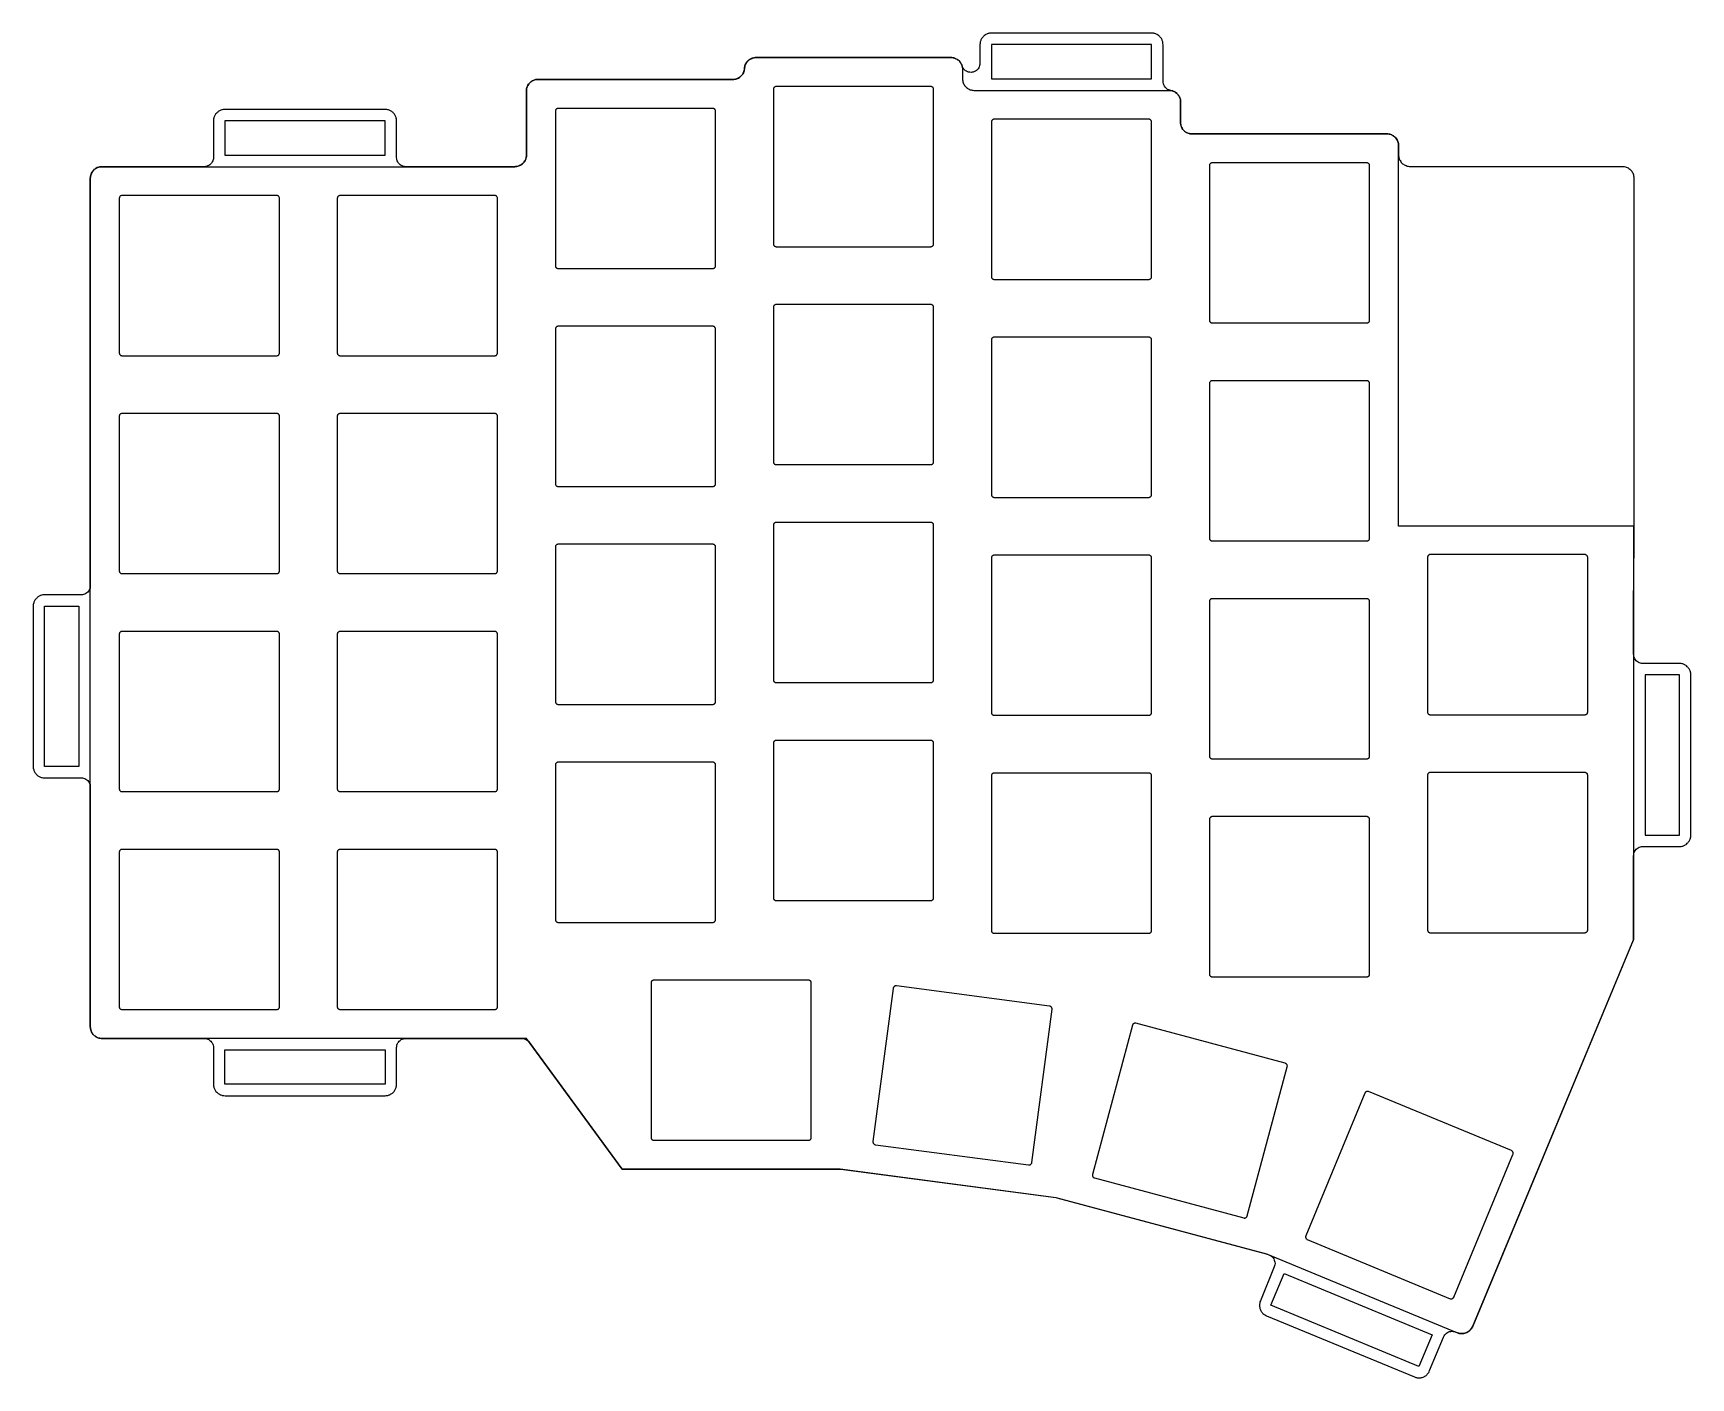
# Model space of a CAD drawing. Header units: millimetres. Extents: x 51 to 196, y -134 to -17.
import ezdxf

# ---------------------------------------------------------------- set-up
doc = ezdxf.new("R2010")
doc.units = ezdxf.units.MM
for name, color, linetype in [('GASKET_CONTACT', 7, 'Continuous'), ('PCB_REFERENCE', 7, 'Continuous'), ('PLATE', 7, 'Continuous'), ('SWITCH_CUTOUT', 7, 'Continuous')]:
    doc.layers.add(name, color=color, linetype=linetype)

msp = doc.modelspace()

# ---------------------------------------------------------------- linework, layer by layer
at = {"layer": 'GASKET_CONTACT'}
for points in [[(148.97, -20.91), (148.97, -17.91), (134.97, -17.91), (134.97, -20.91)], [(82, -27.57), (82, -24.57), (68, -24.57), (68, -27.57)], [(55.24, -81), (52.24, -81), (52.24, -67), (55.24, -67)], [(192.08, -87), (195.08, -87), (195.08, -73), (192.08, -73)], [(82, -105.78), (82, -108.78), (68, -108.78), (68, -105.78)], [(173.48, -130.67), (172.33, -133.44), (159.39, -128.09), (160.54, -125.32)]]:
    msp.add_lwpolyline(points, close=True, dxfattribs=at)
at = {"layer": 'PCB_REFERENCE'}
msp.add_lwpolyline([(56.24, -29.57), (56.25, -29.49), (56.26, -29.4), (56.28, -29.32), (56.31, -29.23), (56.34, -29.15), (56.38, -29.07), (56.43, -29), (56.48, -28.93), (56.54, -28.87), (56.6, -28.81), (56.67, -28.76), (56.74, -28.71), (56.82, -28.67), (56.9, -28.64), (56.99, -28.61), (57.07, -28.59), (57.16, -28.58), (57.24, -28.58), (93.34, -28.58), (93.43, -28.57), (93.52, -28.56), (93.6, -28.54), (93.69, -28.51), (93.77, -28.48), (93.85, -28.44), (93.92, -28.39), (93.99, -28.34), (94.05, -28.28), (94.11, -28.22), (94.16, -28.15), (94.21, -28.08), (94.25, -28), (94.28, -27.92), (94.31, -27.83), (94.33, -27.75), (94.34, -27.66), (94.34, -27.57), (94.34, -21.95), (94.35, -21.87), (94.36, -21.78), (94.38, -21.7), (94.41, -21.61), (94.44, -21.53), (94.48, -21.45), (94.53, -21.38), (94.58, -21.31), (94.64, -21.25), (94.7, -21.19), (94.77, -21.14), (94.84, -21.09), (94.92, -21.05), (95, -21.02), (95.09, -20.99), (95.17, -20.97), (95.26, -20.96), (95.34, -20.96), (112.39, -20.96), (112.48, -20.95), (112.56, -20.94), (112.65, -20.92), (112.73, -20.9), (112.81, -20.87), (112.88, -20.83), (112.95, -20.78), (113.02, -20.73), (113.09, -20.68), (113.14, -20.62), (113.2, -20.55), (113.24, -20.48), (113.29, -20.41), (113.32, -20.33), (113.35, -20.25), (113.37, -20.17), (113.39, -20.09), (113.39, -20), (113.4, -19.92), (113.42, -19.83), (113.44, -19.75), (113.47, -19.67), (113.5, -19.6), (113.55, -19.52), (113.59, -19.45), (113.65, -19.39), (113.7, -19.33), (113.77, -19.27), (113.84, -19.22), (113.91, -19.18), (113.98, -19.14), (114.06, -19.11), (114.14, -19.08), (114.23, -19.06), (114.31, -19.05), (114.39, -19.05), (131.44, -19.05), (131.53, -19.05), (131.62, -19.07), (131.7, -19.08), (131.79, -19.11), (131.87, -19.14), (131.95, -19.18), (132.02, -19.23), (132.09, -19.28), (132.15, -19.34), (132.21, -19.41), (132.26, -19.48), (132.31, -19.55), (132.35, -19.63), (132.38, -19.71), (132.41, -19.79), (132.43, -19.88), (132.44, -19.96), (132.44, -20.05), (132.44, -20.91), (132.45, -20.99), (132.46, -21.08), (132.48, -21.17), (132.51, -21.25), (132.54, -21.33), (132.58, -21.41), (132.63, -21.48), (132.68, -21.55), (132.74, -21.61), (132.8, -21.67), (132.87, -21.73), (132.94, -21.77), (133.02, -21.81), (133.1, -21.85), (133.19, -21.87), (133.27, -21.89), (133.36, -21.9), (133.44, -21.91), (150.5, -21.91), (150.58, -21.91), (150.67, -21.92), (150.75, -21.94), (150.84, -21.97), (150.92, -22), (151, -22.04), (151.07, -22.09), (151.14, -22.14), (151.2, -22.2), (151.26, -22.26), (151.31, -22.33), (151.36, -22.41), (151.4, -22.48), (151.43, -22.57), (151.46, -22.65), (151.48, -22.73), (151.49, -22.82), (151.49, -22.91), (151.49, -24.72), (151.5, -24.8), (151.51, -24.89), (151.53, -24.98), (151.56, -25.06), (151.59, -25.14), (151.63, -25.22), (151.68, -25.29), (151.73, -25.36), (151.79, -25.42), (151.85, -25.48), (151.92, -25.54), (151.99, -25.58), (152.07, -25.62), (152.15, -25.66), (152.24, -25.68), (152.32, -25.7), (152.41, -25.71), (152.5, -25.72), (169.54, -25.72), (169.63, -25.72), (169.72, -25.73), (169.8, -25.75), (169.89, -25.78), (169.97, -25.81), (170.05, -25.85), (170.12, -25.9), (170.19, -25.95), (170.25, -26.01), (170.31, -26.07), (170.36, -26.14), (170.41, -26.22), (170.45, -26.29), (170.48, -26.38), (170.51, -26.46), (170.53, -26.54), (170.54, -26.63), (170.54, -26.72), (170.54, -27.55), (170.55, -27.64), (170.56, -27.73), (170.58, -27.81), (170.61, -27.89), (170.64, -27.98), (170.68, -28.05), (170.73, -28.13), (170.78, -28.2), (170.84, -28.26), (170.9, -28.32), (170.97, -28.37), (171.04, -28.42), (171.12, -28.46), (171.2, -28.49), (171.29, -28.52), (171.37, -28.54), (171.46, -28.55), (171.54, -28.55), (190.1, -28.55), (190.18, -28.56), (190.27, -28.57), (190.36, -28.59), (190.44, -28.61), (190.52, -28.65), (190.6, -28.69), (190.67, -28.73), (190.74, -28.79), (190.8, -28.85), (190.86, -28.91), (190.92, -28.98), (190.96, -29.05), (191, -29.13), (191.04, -29.21), (191.06, -29.29), (191.08, -29.38), (191.09, -29.47), (191.1, -29.55), (191.08, -96.12), (177.02, -129.93), (176.99, -130.01), (176.94, -130.08), (176.89, -130.15), (176.84, -130.22), (176.78, -130.28), (176.72, -130.34), (176.65, -130.39), (176.57, -130.44), (176.49, -130.48), (176.41, -130.51), (176.33, -130.54), (176.25, -130.56), (176.16, -130.57), (176.07, -130.57), (175.99, -130.57), (175.9, -130.56), (175.82, -130.54), (175.73, -130.52), (159.04, -123.62), (140.64, -118.7), (121.76, -116.2), (102.71, -116.2), (94.34, -104.78), (57.24, -104.78), (57.16, -104.77), (57.07, -104.76), (56.99, -104.74), (56.9, -104.71), (56.82, -104.68), (56.74, -104.64), (56.67, -104.59), (56.6, -104.54), (56.54, -104.48), (56.48, -104.42), (56.43, -104.35), (56.38, -104.28), (56.34, -104.2), (56.31, -104.12), (56.28, -104.03), (56.26, -103.95), (56.25, -103.86), (56.24, -103.78)], close=True, dxfattribs=at)
at = {"layer": 'PLATE'}
msp.add_lwpolyline([(102.73, -116.2), (121.71, -116.2), (121.81, -116.21), (140.59, -118.69), (140.7, -118.71), (158.99, -123.61), (159.09, -123.64), (159.26, -123.71), (159.35, -123.75), (159.44, -123.81), (159.52, -123.88), (159.59, -123.96), (159.64, -124.05), (159.69, -124.14), (159.72, -124.24), (159.74, -124.34), (159.75, -124.45), (159.74, -124.55), (159.72, -124.65), (159.69, -124.75), (158.47, -127.7), (158.43, -127.81), (158.42, -127.86), (158.41, -127.94), (158.4, -127.99), (158.39, -128.07), (158.39, -128.12), (158.4, -128.2), (158.41, -128.25), (158.42, -128.33), (158.43, -128.38), (158.46, -128.45), (158.48, -128.5), (158.51, -128.57), (158.54, -128.62), (158.58, -128.68), (158.62, -128.72), (158.67, -128.78), (158.7, -128.82), (158.76, -128.87), (158.8, -128.9), (158.87, -128.94), (158.92, -128.97), (159.02, -129.02), (171.94, -134.36), (172.05, -134.4), (172.1, -134.41), (172.17, -134.43), (172.23, -134.44), (172.3, -134.44), (172.36, -134.44), (172.43, -134.44), (172.49, -134.43), (172.56, -134.41), (172.61, -134.4), (172.69, -134.37), (172.74, -134.35), (172.81, -134.32), (172.85, -134.29), (172.92, -134.25), (172.96, -134.22), (173.02, -134.17), (173.05, -134.13), (173.11, -134.07), (173.14, -134.03), (173.18, -133.96), (173.21, -133.92), (173.26, -133.81), (174.48, -130.87), (174.52, -130.77), (174.58, -130.69), (174.65, -130.61), (174.73, -130.54), (174.81, -130.48), (174.91, -130.43), (175.01, -130.4), (175.11, -130.38), (175.21, -130.37), (175.32, -130.38), (175.42, -130.4), (175.52, -130.43), (175.71, -130.51), (175.75, -130.53), (175.83, -130.55), (175.89, -130.56), (175.97, -130.57), (176.06, -130.57), (176.14, -130.57), (176.23, -130.56), (176.26, -130.55), (176.35, -130.53), (176.43, -130.51), (176.51, -130.47), (176.59, -130.43), (176.66, -130.38), (176.7, -130.35), (176.77, -130.3), (176.83, -130.23), (176.88, -130.17), (176.9, -130.14), (176.95, -130.07), (176.99, -129.99), (177.02, -129.92), (191.07, -96.15), (191.08, -96.12), (191.08, -96.1), (191.08, -88.8), (191.09, -88.7), (191.11, -88.59), (191.14, -88.49), (191.19, -88.4), (191.24, -88.31), (191.31, -88.23), (191.39, -88.17), (191.48, -88.11), (191.57, -88.06), (191.67, -88.03), (191.77, -88.01), (191.88, -88), (195.07, -88), (195.19, -87.99), (195.24, -87.99), (195.32, -87.97), (195.37, -87.96), (195.44, -87.93), (195.49, -87.91), (195.56, -87.88), (195.6, -87.85), (195.67, -87.81), (195.71, -87.78), (195.77, -87.72), (195.81, -87.69), (195.86, -87.63), (195.89, -87.59), (195.93, -87.52), (195.96, -87.48), (196, -87.41), (196.02, -87.36), (196.04, -87.28), (196.05, -87.23), (196.07, -87.16), (196.08, -87.1), (196.08, -86.99), (196.08, -72.99), (196.08, -72.9), (196.07, -72.84), (196.05, -72.77), (196.04, -72.72), (196.02, -72.64), (196, -72.59), (195.96, -72.52), (195.93, -72.48), (195.89, -72.41), (195.86, -72.37), (195.81, -72.31), (195.77, -72.28), (195.71, -72.22), (195.67, -72.19), (195.6, -72.15), (195.56, -72.12), (195.49, -72.09), (195.44, -72.07), (195.37, -72.04), (195.32, -72.03), (195.24, -72.01), (195.19, -72.01), (195.07, -72), (191.88, -72), (191.78, -71.99), (191.68, -71.97), (191.58, -71.94), (191.48, -71.89), (191.4, -71.83), (191.32, -71.77), (191.25, -71.69), (191.19, -71.6), (191.15, -71.51), (191.11, -71.41), (191.09, -71.3), (191.08, -71.2), (191.09, -60.03), (191.09, -60), (191.06, -60), (170.54, -60), (170.54, -26.73), (170.54, -26.65), (170.54, -26.61), (170.53, -26.56), (170.51, -26.48), (170.49, -26.39), (170.48, -26.36), (170.44, -26.28), (170.4, -26.2), (170.35, -26.13), (170.32, -26.09), (170.26, -26.02), (170.24, -26), (170.2, -25.96), (170.13, -25.91), (170.1, -25.89), (170.03, -25.84), (169.95, -25.8), (169.87, -25.77), (169.79, -25.75), (169.7, -25.73), (169.61, -25.72), (169.54, -25.72), (152.51, -25.72), (152.44, -25.72), (152.37, -25.71), (152.27, -25.69), (152.19, -25.67), (152.12, -25.64), (152.03, -25.6), (151.97, -25.56), (151.89, -25.52), (151.81, -25.45), (151.76, -25.4), (151.71, -25.33), (151.65, -25.25), (151.6, -25.17), (151.58, -25.11), (151.54, -25.01), (151.52, -24.94), (151.51, -24.86), (151.5, -24.77), (151.5, -24.73), (151.49, -22.92), (151.49, -22.84), (151.48, -22.75), (151.48, -22.72), (151.46, -22.63), (151.43, -22.55), (151.41, -22.5), (151.37, -22.42), (151.35, -22.39), (151.3, -22.32), (151.27, -22.28), (151.21, -22.21), (151.19, -22.19), (151.12, -22.13), (151.05, -22.08), (151.01, -22.05), (150.93, -22.01), (150.85, -21.97), (150.82, -21.96), (150.74, -21.94), (150.56, -21.9), (150.46, -21.87), (150.37, -21.82), (150.28, -21.76), (150.2, -21.69), (150.14, -21.62), (150.08, -21.53), (150.03, -21.44), (150, -21.34), (149.98, -21.23), (149.97, -21.13), (149.97, -17.92), (149.96, -17.8), (149.96, -17.75), (149.94, -17.67), (149.93, -17.62), (149.9, -17.55), (149.88, -17.5), (149.85, -17.43), (149.82, -17.39), (149.78, -17.32), (149.75, -17.28), (149.69, -17.22), (149.66, -17.18), (149.6, -17.13), (149.56, -17.1), (149.49, -17.06), (149.45, -17.03), (149.38, -17), (149.33, -16.98), (149.25, -16.95), (149.2, -16.94), (149.13, -16.92), (149.07, -16.91), (148.96, -16.91), (134.98, -16.91), (134.87, -16.91), (134.81, -16.92), (134.74, -16.94), (134.69, -16.95), (134.61, -16.98), (134.56, -17), (134.49, -17.03), (134.45, -17.06), (134.38, -17.1), (134.34, -17.13), (134.28, -17.18), (134.25, -17.22), (134.19, -17.28), (134.16, -17.32), (134.12, -17.39), (134.09, -17.43), (134.06, -17.5), (134.04, -17.55), (134.01, -17.62), (134, -17.67), (133.98, -17.75), (133.98, -17.8), (133.97, -17.89), (133.97, -19.54), (133.96, -19.64), (133.94, -19.74), (133.91, -19.84), (133.87, -19.93), (133.81, -20.02), (133.74, -20.1), (133.67, -20.17), (133.58, -20.22), (133.49, -20.27), (133.39, -20.31), (133.29, -20.33), (133.19, -20.34), (133.09, -20.33), (132.98, -20.32), (132.89, -20.29), (132.79, -20.24), (132.7, -20.19), (132.62, -20.12), (132.55, -20.05), (132.49, -19.97), (132.44, -19.87), (132.41, -19.78), (132.38, -19.69), (132.36, -19.64), (132.32, -19.57), (132.27, -19.49), (132.25, -19.46), (132.2, -19.39), (132.14, -19.33), (132.07, -19.27), (132, -19.22), (131.93, -19.18), (131.85, -19.14), (131.77, -19.11), (131.69, -19.08), (131.6, -19.06), (131.51, -19.05), (131.44, -19.05), (114.4, -19.05), (114.33, -19.05), (114.29, -19.06), (114.21, -19.07), (114.13, -19.09), (114.08, -19.1), (114, -19.13), (113.92, -19.17), (113.85, -19.21), (113.78, -19.26), (113.76, -19.28), (113.69, -19.34), (113.64, -19.4), (113.58, -19.47), (113.55, -19.51), (113.54, -19.54), (113.5, -19.61), (113.46, -19.69), (113.44, -19.77), (113.42, -19.85), (113.4, -19.93), (113.39, -20.06), (113.38, -20.11), (113.36, -20.22), (113.33, -20.3), (113.3, -20.38), (113.26, -20.45), (113.22, -20.52), (113.17, -20.59), (113.11, -20.65), (113.06, -20.7), (112.99, -20.75), (112.91, -20.81), (112.84, -20.85), (112.76, -20.89), (112.69, -20.91), (112.61, -20.93), (112.51, -20.95), (112.45, -20.95), (112.38, -20.96), (95.35, -20.96), (95.28, -20.96), (95.19, -20.97), (95.15, -20.97), (95.07, -20.99), (95.02, -21.01), (94.94, -21.04), (94.86, -21.08), (94.79, -21.13), (94.72, -21.18), (94.69, -21.2), (94.63, -21.26), (94.59, -21.3), (94.54, -21.37), (94.52, -21.4), (94.47, -21.47), (94.43, -21.55), (94.41, -21.6), (94.38, -21.68), (94.36, -21.76), (94.35, -21.85), (94.35, -21.89), (94.34, -21.96), (94.34, -27.56), (94.34, -27.63), (94.34, -27.7), (94.32, -27.78), (94.3, -27.88), (94.26, -27.97), (94.23, -28.04), (94.18, -28.12), (94.14, -28.18), (94.09, -28.24), (94.03, -28.31), (93.95, -28.37), (93.87, -28.42), (93.8, -28.47), (93.74, -28.49), (93.65, -28.53), (93.57, -28.55), (93.48, -28.56), (93.4, -28.57), (93.33, -28.58), (83.8, -28.58), (83.7, -28.57), (83.59, -28.55), (83.49, -28.51), (83.4, -28.47), (83.31, -28.41), (83.23, -28.34), (83.17, -28.26), (83.11, -28.17), (83.06, -28.08), (83.03, -27.98), (83.01, -27.88), (83, -27.77), (83, -24.59), (82.99, -24.47), (82.99, -24.42), (82.97, -24.34), (82.96, -24.29), (82.93, -24.22), (82.91, -24.17), (82.88, -24.1), (82.85, -24.05), (82.81, -23.99), (82.78, -23.95), (82.72, -23.89), (82.69, -23.85), (82.63, -23.8), (82.59, -23.77), (82.52, -23.72), (82.48, -23.7), (82.41, -23.66), (82.36, -23.64), (82.28, -23.62), (82.23, -23.6), (82.16, -23.59), (82.1, -23.58), (81.99, -23.57), (68.01, -23.57), (67.9, -23.58), (67.84, -23.59), (67.77, -23.6), (67.72, -23.62), (67.64, -23.64), (67.59, -23.66), (67.52, -23.7), (67.48, -23.72), (67.41, -23.77), (67.37, -23.8), (67.31, -23.85), (67.28, -23.89), (67.22, -23.95), (67.19, -23.99), (67.15, -24.05), (67.12, -24.1), (67.09, -24.17), (67.07, -24.22), (67.04, -24.29), (67.03, -24.34), (67.01, -24.42), (67.01, -24.47), (67, -24.59), (67, -27.77), (66.99, -27.88), (66.97, -27.98), (66.94, -28.08), (66.89, -28.17), (66.83, -28.26), (66.77, -28.34), (66.69, -28.41), (66.6, -28.47), (66.51, -28.51), (66.41, -28.55), (66.3, -28.57), (66.2, -28.58), (57.25, -28.58), (57.18, -28.58), (57.09, -28.59), (57.05, -28.59), (56.97, -28.61), (56.89, -28.64), (56.84, -28.66), (56.76, -28.7), (56.69, -28.75), (56.62, -28.8), (56.59, -28.82), (56.55, -28.86), (56.49, -28.92), (56.44, -28.99), (56.39, -29.06), (56.35, -29.14), (56.31, -29.22), (56.3, -29.25), (56.28, -29.33), (56.26, -29.42), (56.25, -29.51), (56.24, -29.58), (56.24, -65.2), (56.24, -65.3), (56.22, -65.41), (56.18, -65.51), (56.14, -65.6), (56.08, -65.69), (56.01, -65.77), (55.93, -65.83), (55.85, -65.89), (55.75, -65.94), (55.65, -65.97), (55.55, -65.99), (55.45, -66), (52.26, -66), (52.14, -66.01), (52.09, -66.01), (52.01, -66.03), (51.96, -66.04), (51.89, -66.07), (51.84, -66.09), (51.77, -66.12), (51.72, -66.15), (51.66, -66.19), (51.62, -66.22), (51.56, -66.28), (51.52, -66.31), (51.47, -66.37), (51.44, -66.41), (51.39, -66.48), (51.37, -66.52), (51.33, -66.59), (51.31, -66.64), (51.29, -66.72), (51.27, -66.77), (51.26, -66.84), (51.25, -66.9), (51.24, -67.01), (51.24, -80.99), (51.25, -81.1), (51.26, -81.16), (51.27, -81.23), (51.29, -81.28), (51.31, -81.36), (51.33, -81.41), (51.37, -81.48), (51.39, -81.52), (51.44, -81.59), (51.47, -81.63), (51.52, -81.69), (51.56, -81.72), (51.62, -81.78), (51.66, -81.81), (51.72, -81.85), (51.77, -81.88), (51.84, -81.91), (51.89, -81.93), (51.96, -81.96), (52.01, -81.97), (52.09, -81.99), (52.14, -81.99), (52.26, -82), (55.45, -82), (55.55, -82.01), (55.65, -82.03), (55.75, -82.06), (55.85, -82.11), (55.93, -82.17), (56.01, -82.23), (56.08, -82.31), (56.14, -82.4), (56.18, -82.49), (56.22, -82.59), (56.24, -82.7), (56.24, -82.8), (56.24, -103.77), (56.25, -103.84), (56.25, -103.88), (56.26, -103.93), (56.28, -104.02), (56.3, -104.1), (56.31, -104.13), (56.35, -104.21), (56.37, -104.26), (56.39, -104.29), (56.44, -104.36), (56.47, -104.4), (56.53, -104.47), (56.59, -104.53), (56.62, -104.55), (56.66, -104.58), (56.73, -104.63), (56.81, -104.67), (56.84, -104.69), (56.92, -104.72), (56.97, -104.74), (57.05, -104.76), (57.09, -104.76), (57.18, -104.77), (57.25, -104.78), (66.2, -104.78), (66.3, -104.78), (66.41, -104.8), (66.51, -104.84), (66.6, -104.88), (66.69, -104.94), (66.77, -105.01), (66.83, -105.09), (66.89, -105.17), (66.94, -105.27), (66.97, -105.37), (66.99, -105.47), (67, -105.58), (67, -108.76), (67.01, -108.88), (67.01, -108.93), (67.03, -109.01), (67.04, -109.06), (67.07, -109.13), (67.09, -109.18), (67.12, -109.25), (67.15, -109.3), (67.19, -109.36), (67.22, -109.4), (67.28, -109.46), (67.31, -109.5), (67.37, -109.55), (67.41, -109.58), (67.48, -109.63), (67.52, -109.65), (67.59, -109.69), (67.64, -109.71), (67.72, -109.73), (67.77, -109.75), (67.84, -109.76), (67.9, -109.77), (68.01, -109.78), (81.99, -109.78), (82.1, -109.77), (82.16, -109.76), (82.23, -109.75), (82.28, -109.73), (82.36, -109.71), (82.41, -109.69), (82.48, -109.65), (82.52, -109.63), (82.59, -109.58), (82.63, -109.55), (82.69, -109.5), (82.72, -109.46), (82.78, -109.4), (82.81, -109.36), (82.85, -109.3), (82.88, -109.25), (82.91, -109.18), (82.93, -109.13), (82.96, -109.06), (82.97, -109.01), (82.99, -108.93), (82.99, -108.88), (83, -108.76), (83, -105.58), (83.01, -105.47), (83.03, -105.37), (83.06, -105.27), (83.11, -105.17), (83.17, -105.09), (83.23, -105.01), (83.31, -104.94), (83.4, -104.88), (83.49, -104.84), (83.59, -104.8), (83.7, -104.78), (83.8, -104.78), (93.94, -104.78), (94.05, -104.78), (94.15, -104.8), (94.25, -104.84), (94.35, -104.89), (94.44, -104.95), (94.52, -105.02), (94.58, -105.1), (102.69, -116.18), (102.71, -116.2)], close=True, dxfattribs=at)
at = {"layer": 'SWITCH_CUTOUT'}
for points in [[(129.67, -21.57), (116.17, -21.57), (116.14, -21.58), (116.11, -21.58), (116.07, -21.59), (116.05, -21.61), (116.02, -21.63), (115.99, -21.65), (115.97, -21.67), (115.95, -21.7), (115.94, -21.73), (115.93, -21.76), (115.92, -21.79), (115.92, -21.82), (115.92, -35.33), (115.92, -35.36), (115.93, -35.39), (115.94, -35.42), (115.95, -35.45), (115.97, -35.48), (115.99, -35.5), (116.02, -35.52), (116.05, -35.54), (116.07, -35.56), (116.11, -35.57), (116.14, -35.57), (116.17, -35.58), (129.67, -35.58), (129.7, -35.57), (129.73, -35.57), (129.77, -35.56), (129.8, -35.54), (129.82, -35.52), (129.85, -35.5), (129.87, -35.48), (129.89, -35.45), (129.9, -35.42), (129.91, -35.39), (129.92, -35.36), (129.92, -35.33), (129.92, -21.82), (129.92, -21.79), (129.91, -21.76), (129.9, -21.73), (129.89, -21.7), (129.87, -21.67), (129.85, -21.65), (129.82, -21.63), (129.8, -21.61), (129.77, -21.59), (129.73, -21.58), (129.7, -21.58)], [(110.62, -23.48), (97.12, -23.48), (97.09, -23.48), (97.06, -23.49), (97.02, -23.5), (97, -23.51), (96.97, -23.53), (96.94, -23.55), (96.92, -23.58), (96.9, -23.61), (96.89, -23.63), (96.88, -23.67), (96.87, -23.7), (96.87, -23.73), (96.87, -37.23), (96.87, -37.26), (96.88, -37.29), (96.89, -37.33), (96.9, -37.36), (96.92, -37.38), (96.94, -37.41), (96.97, -37.43), (97, -37.45), (97.02, -37.46), (97.06, -37.47), (97.09, -37.48), (97.12, -37.48), (110.62, -37.48), (110.65, -37.48), (110.68, -37.47), (110.72, -37.46), (110.75, -37.45), (110.77, -37.43), (110.8, -37.41), (110.82, -37.38), (110.84, -37.36), (110.85, -37.33), (110.86, -37.29), (110.87, -37.26), (110.87, -37.23), (110.87, -23.73), (110.87, -23.7), (110.86, -23.67), (110.85, -23.63), (110.84, -23.61), (110.82, -23.58), (110.8, -23.55), (110.77, -23.53), (110.75, -23.51), (110.72, -23.5), (110.68, -23.49), (110.65, -23.48)], [(148.72, -24.43), (135.22, -24.43), (135.19, -24.43), (135.16, -24.44), (135.12, -24.45), (135.09, -24.47), (135.07, -24.48), (135.04, -24.51), (135.02, -24.53), (135, -24.56), (134.99, -24.59), (134.98, -24.62), (134.97, -24.65), (134.97, -24.68), (134.97, -38.18), (134.97, -38.22), (134.98, -38.25), (134.99, -38.28), (135, -38.31), (135.02, -38.33), (135.04, -38.36), (135.07, -38.38), (135.09, -38.4), (135.12, -38.41), (135.16, -38.42), (135.19, -38.43), (135.22, -38.43), (148.72, -38.43), (148.75, -38.43), (148.78, -38.42), (148.82, -38.41), (148.84, -38.4), (148.87, -38.38), (148.9, -38.36), (148.92, -38.33), (148.94, -38.31), (148.95, -38.28), (148.96, -38.25), (148.97, -38.22), (148.97, -38.18), (148.97, -24.68), (148.97, -24.65), (148.96, -24.62), (148.95, -24.59), (148.94, -24.56), (148.92, -24.53), (148.9, -24.51), (148.87, -24.48), (148.84, -24.47), (148.82, -24.45), (148.78, -24.44), (148.75, -24.43)], [(167.77, -28.24), (154.27, -28.24), (154.24, -28.24), (154.21, -28.25), (154.17, -28.26), (154.15, -28.28), (154.12, -28.29), (154.09, -28.32), (154.07, -28.34), (154.05, -28.37), (154.04, -28.4), (154.03, -28.43), (154.02, -28.46), (154.02, -28.49), (154.02, -41.99), (154.02, -42.03), (154.03, -42.06), (154.04, -42.09), (154.05, -42.12), (154.07, -42.14), (154.09, -42.17), (154.12, -42.19), (154.15, -42.21), (154.17, -42.22), (154.21, -42.23), (154.24, -42.24), (154.27, -42.24), (167.77, -42.24), (167.8, -42.24), (167.83, -42.23), (167.87, -42.22), (167.9, -42.21), (167.92, -42.19), (167.95, -42.17), (167.97, -42.14), (167.99, -42.12), (168, -42.09), (168.01, -42.06), (168.02, -42.03), (168.02, -41.99), (168.02, -28.49), (168.02, -28.46), (168.01, -28.43), (168, -28.4), (167.99, -28.37), (167.97, -28.34), (167.95, -28.32), (167.92, -28.29), (167.9, -28.28), (167.87, -28.26), (167.83, -28.25), (167.8, -28.24)], [(72.52, -31.1), (59.02, -31.1), (58.99, -31.1), (58.96, -31.11), (58.92, -31.12), (58.89, -31.13), (58.87, -31.15), (58.84, -31.17), (58.82, -31.2), (58.8, -31.23), (58.79, -31.25), (58.78, -31.29), (58.77, -31.32), (58.77, -31.35), (58.77, -44.85), (58.77, -44.88), (58.78, -44.91), (58.79, -44.95), (58.8, -44.98), (58.82, -45), (58.84, -45.03), (58.87, -45.05), (58.89, -45.07), (58.92, -45.08), (58.96, -45.09), (58.99, -45.1), (59.02, -45.1), (72.52, -45.1), (72.55, -45.1), (72.58, -45.09), (72.62, -45.08), (72.64, -45.07), (72.67, -45.05), (72.7, -45.03), (72.72, -45), (72.74, -44.98), (72.75, -44.95), (72.76, -44.91), (72.77, -44.88), (72.77, -44.85), (72.77, -31.35), (72.77, -31.32), (72.76, -31.29), (72.75, -31.25), (72.74, -31.23), (72.72, -31.2), (72.7, -31.17), (72.67, -31.15), (72.64, -31.13), (72.62, -31.12), (72.58, -31.11), (72.55, -31.1)], [(91.57, -31.1), (78.07, -31.1), (78.04, -31.1), (78.01, -31.11), (77.97, -31.12), (77.94, -31.13), (77.92, -31.15), (77.89, -31.17), (77.87, -31.2), (77.85, -31.23), (77.84, -31.25), (77.83, -31.29), (77.82, -31.32), (77.82, -31.35), (77.82, -44.85), (77.82, -44.88), (77.83, -44.91), (77.84, -44.95), (77.85, -44.98), (77.87, -45), (77.89, -45.03), (77.92, -45.05), (77.94, -45.07), (77.97, -45.08), (78.01, -45.09), (78.04, -45.1), (78.07, -45.1), (91.57, -45.1), (91.6, -45.1), (91.63, -45.09), (91.67, -45.08), (91.69, -45.07), (91.72, -45.05), (91.75, -45.03), (91.77, -45), (91.79, -44.98), (91.8, -44.95), (91.81, -44.91), (91.82, -44.88), (91.82, -44.85), (91.82, -31.35), (91.82, -31.32), (91.81, -31.29), (91.8, -31.25), (91.79, -31.23), (91.77, -31.2), (91.75, -31.17), (91.72, -31.15), (91.69, -31.13), (91.67, -31.12), (91.63, -31.11), (91.6, -31.1)], [(129.67, -40.62), (116.17, -40.62), (116.14, -40.63), (116.11, -40.63), (116.07, -40.64), (116.05, -40.66), (116.02, -40.68), (115.99, -40.7), (115.97, -40.72), (115.95, -40.75), (115.94, -40.78), (115.93, -40.81), (115.92, -40.84), (115.92, -40.88), (115.92, -54.38), (115.92, -54.41), (115.93, -54.44), (115.94, -54.47), (115.95, -54.5), (115.97, -54.53), (115.99, -54.55), (116.02, -54.57), (116.05, -54.59), (116.07, -54.61), (116.11, -54.62), (116.14, -54.62), (116.17, -54.62), (129.67, -54.62), (129.7, -54.62), (129.73, -54.62), (129.77, -54.61), (129.8, -54.59), (129.82, -54.57), (129.85, -54.55), (129.87, -54.53), (129.89, -54.5), (129.9, -54.47), (129.91, -54.44), (129.92, -54.41), (129.92, -54.38), (129.92, -40.88), (129.92, -40.84), (129.91, -40.81), (129.9, -40.78), (129.89, -40.75), (129.87, -40.72), (129.85, -40.7), (129.82, -40.68), (129.8, -40.66), (129.77, -40.64), (129.73, -40.63), (129.7, -40.63)], [(110.62, -42.53), (97.12, -42.53), (97.09, -42.53), (97.06, -42.54), (97.02, -42.55), (97, -42.56), (96.97, -42.58), (96.94, -42.6), (96.92, -42.63), (96.9, -42.66), (96.89, -42.68), (96.88, -42.72), (96.87, -42.75), (96.87, -42.78), (96.87, -56.28), (96.87, -56.31), (96.88, -56.34), (96.89, -56.38), (96.9, -56.41), (96.92, -56.43), (96.94, -56.46), (96.97, -56.48), (97, -56.5), (97.02, -56.51), (97.06, -56.52), (97.09, -56.53), (97.12, -56.53), (110.62, -56.53), (110.65, -56.53), (110.68, -56.52), (110.72, -56.51), (110.75, -56.5), (110.77, -56.48), (110.8, -56.46), (110.82, -56.43), (110.84, -56.41), (110.85, -56.38), (110.86, -56.34), (110.87, -56.31), (110.87, -56.28), (110.87, -42.78), (110.87, -42.75), (110.86, -42.72), (110.85, -42.68), (110.84, -42.66), (110.82, -42.63), (110.8, -42.6), (110.77, -42.58), (110.75, -42.56), (110.72, -42.55), (110.68, -42.54), (110.65, -42.53)], [(148.72, -43.48), (135.22, -43.48), (135.19, -43.48), (135.16, -43.49), (135.12, -43.5), (135.09, -43.52), (135.07, -43.53), (135.04, -43.56), (135.02, -43.58), (135, -43.61), (134.99, -43.64), (134.98, -43.67), (134.97, -43.7), (134.97, -43.73), (134.97, -57.23), (134.97, -57.27), (134.98, -57.3), (134.99, -57.33), (135, -57.36), (135.02, -57.38), (135.04, -57.41), (135.07, -57.43), (135.09, -57.45), (135.12, -57.46), (135.16, -57.47), (135.19, -57.48), (135.22, -57.48), (148.72, -57.48), (148.75, -57.48), (148.78, -57.47), (148.82, -57.46), (148.84, -57.45), (148.87, -57.43), (148.9, -57.41), (148.92, -57.38), (148.94, -57.36), (148.95, -57.33), (148.96, -57.3), (148.97, -57.27), (148.97, -57.23), (148.97, -43.73), (148.97, -43.7), (148.96, -43.67), (148.95, -43.64), (148.94, -43.61), (148.92, -43.58), (148.9, -43.56), (148.87, -43.53), (148.84, -43.52), (148.82, -43.5), (148.78, -43.49), (148.75, -43.48)], [(167.77, -47.29), (154.27, -47.29), (154.24, -47.29), (154.21, -47.3), (154.17, -47.31), (154.15, -47.33), (154.12, -47.34), (154.09, -47.37), (154.07, -47.39), (154.05, -47.42), (154.04, -47.45), (154.03, -47.48), (154.02, -47.51), (154.02, -47.54), (154.02, -61.04), (154.02, -61.08), (154.03, -61.11), (154.04, -61.14), (154.05, -61.17), (154.07, -61.19), (154.09, -61.22), (154.12, -61.24), (154.15, -61.26), (154.17, -61.27), (154.21, -61.28), (154.24, -61.29), (154.27, -61.29), (167.77, -61.29), (167.8, -61.29), (167.83, -61.28), (167.87, -61.27), (167.9, -61.26), (167.92, -61.24), (167.95, -61.22), (167.97, -61.19), (167.99, -61.17), (168, -61.14), (168.01, -61.11), (168.02, -61.08), (168.02, -61.04), (168.02, -47.54), (168.02, -47.51), (168.01, -47.48), (168, -47.45), (167.99, -47.42), (167.97, -47.39), (167.95, -47.37), (167.92, -47.34), (167.9, -47.33), (167.87, -47.31), (167.83, -47.3), (167.8, -47.29)], [(72.52, -50.15), (59.02, -50.15), (58.99, -50.15), (58.96, -50.16), (58.92, -50.17), (58.89, -50.18), (58.87, -50.2), (58.84, -50.22), (58.82, -50.25), (58.8, -50.27), (58.79, -50.3), (58.78, -50.34), (58.77, -50.37), (58.77, -50.4), (58.77, -63.9), (58.77, -63.93), (58.78, -63.96), (58.79, -64), (58.8, -64.03), (58.82, -64.05), (58.84, -64.08), (58.87, -64.1), (58.89, -64.12), (58.92, -64.13), (58.96, -64.14), (58.99, -64.15), (59.02, -64.15), (72.52, -64.15), (72.55, -64.15), (72.58, -64.14), (72.62, -64.13), (72.64, -64.12), (72.67, -64.1), (72.7, -64.08), (72.72, -64.05), (72.74, -64.03), (72.75, -64), (72.76, -63.96), (72.77, -63.93), (72.77, -63.9), (72.77, -50.4), (72.77, -50.37), (72.76, -50.34), (72.75, -50.3), (72.74, -50.27), (72.72, -50.25), (72.7, -50.22), (72.67, -50.2), (72.64, -50.18), (72.62, -50.17), (72.58, -50.16), (72.55, -50.15)], [(91.57, -50.15), (78.07, -50.15), (78.04, -50.15), (78.01, -50.16), (77.97, -50.17), (77.94, -50.18), (77.92, -50.2), (77.89, -50.22), (77.87, -50.25), (77.85, -50.27), (77.84, -50.3), (77.83, -50.34), (77.82, -50.37), (77.82, -50.4), (77.82, -63.9), (77.82, -63.93), (77.83, -63.96), (77.84, -64), (77.85, -64.03), (77.87, -64.05), (77.89, -64.08), (77.92, -64.1), (77.94, -64.12), (77.97, -64.13), (78.01, -64.14), (78.04, -64.15), (78.07, -64.15), (91.57, -64.15), (91.6, -64.15), (91.63, -64.14), (91.67, -64.13), (91.69, -64.12), (91.72, -64.1), (91.75, -64.08), (91.77, -64.05), (91.79, -64.03), (91.8, -64), (91.81, -63.96), (91.82, -63.93), (91.82, -63.9), (91.82, -50.4), (91.82, -50.37), (91.81, -50.34), (91.8, -50.3), (91.79, -50.27), (91.77, -50.25), (91.75, -50.22), (91.72, -50.2), (91.69, -50.18), (91.67, -50.17), (91.63, -50.16), (91.6, -50.15)], [(129.67, -59.67), (116.17, -59.67), (116.14, -59.68), (116.11, -59.68), (116.07, -59.69), (116.05, -59.71), (116.02, -59.73), (115.99, -59.75), (115.97, -59.77), (115.95, -59.8), (115.94, -59.83), (115.93, -59.86), (115.92, -59.89), (115.92, -59.92), (115.92, -73.42), (115.92, -73.46), (115.93, -73.49), (115.94, -73.52), (115.95, -73.55), (115.97, -73.58), (115.99, -73.6), (116.02, -73.62), (116.05, -73.64), (116.07, -73.66), (116.11, -73.67), (116.14, -73.67), (116.17, -73.67), (129.67, -73.67), (129.7, -73.67), (129.73, -73.67), (129.77, -73.66), (129.8, -73.64), (129.82, -73.62), (129.85, -73.6), (129.87, -73.58), (129.89, -73.55), (129.9, -73.52), (129.91, -73.49), (129.92, -73.46), (129.92, -73.42), (129.92, -59.92), (129.92, -59.89), (129.91, -59.86), (129.9, -59.83), (129.89, -59.8), (129.87, -59.77), (129.85, -59.75), (129.82, -59.73), (129.8, -59.71), (129.77, -59.69), (129.73, -59.68), (129.7, -59.68)], [(110.62, -61.58), (97.12, -61.58), (97.09, -61.58), (97.06, -61.59), (97.02, -61.6), (97, -61.61), (96.97, -61.63), (96.94, -61.65), (96.92, -61.68), (96.9, -61.7), (96.89, -61.73), (96.88, -61.77), (96.87, -61.8), (96.87, -61.83), (96.87, -75.33), (96.87, -75.36), (96.88, -75.39), (96.89, -75.43), (96.9, -75.45), (96.92, -75.48), (96.94, -75.51), (96.97, -75.53), (97, -75.55), (97.02, -75.56), (97.06, -75.57), (97.09, -75.58), (97.12, -75.58), (110.62, -75.58), (110.65, -75.58), (110.68, -75.57), (110.72, -75.56), (110.75, -75.55), (110.77, -75.53), (110.8, -75.51), (110.82, -75.48), (110.84, -75.45), (110.85, -75.43), (110.86, -75.39), (110.87, -75.36), (110.87, -75.33), (110.87, -61.83), (110.87, -61.8), (110.86, -61.77), (110.85, -61.73), (110.84, -61.7), (110.82, -61.68), (110.8, -61.65), (110.77, -61.63), (110.75, -61.61), (110.72, -61.6), (110.68, -61.59), (110.65, -61.58)], [(148.72, -62.53), (135.22, -62.53), (135.19, -62.53), (135.16, -62.54), (135.12, -62.55), (135.09, -62.57), (135.07, -62.58), (135.04, -62.61), (135.02, -62.63), (135, -62.66), (134.99, -62.69), (134.98, -62.72), (134.97, -62.75), (134.97, -62.78), (134.97, -76.28), (134.97, -76.32), (134.98, -76.35), (134.99, -76.38), (135, -76.41), (135.02, -76.43), (135.04, -76.46), (135.07, -76.48), (135.09, -76.5), (135.12, -76.51), (135.16, -76.52), (135.19, -76.53), (135.22, -76.53), (148.72, -76.53), (148.75, -76.53), (148.78, -76.52), (148.82, -76.51), (148.84, -76.5), (148.87, -76.48), (148.9, -76.46), (148.92, -76.43), (148.94, -76.41), (148.95, -76.38), (148.96, -76.35), (148.97, -76.32), (148.97, -76.28), (148.97, -62.78), (148.97, -62.75), (148.96, -62.72), (148.95, -62.69), (148.94, -62.66), (148.92, -62.63), (148.9, -62.61), (148.87, -62.58), (148.84, -62.57), (148.82, -62.55), (148.78, -62.54), (148.75, -62.53)], [(186.82, -62.48), (173.32, -62.48), (173.29, -62.49), (173.26, -62.49), (173.22, -62.5), (173.19, -62.52), (173.17, -62.53), (173.14, -62.56), (173.12, -62.58), (173.1, -62.61), (173.09, -62.64), (173.08, -62.67), (173.07, -62.7), (173.07, -62.73), (173.07, -76.23), (173.07, -76.27), (173.08, -76.3), (173.09, -76.33), (173.1, -76.36), (173.12, -76.39), (173.14, -76.41), (173.17, -76.43), (173.19, -76.45), (173.22, -76.46), (173.26, -76.47), (173.29, -76.48), (173.32, -76.48), (186.82, -76.48), (186.85, -76.48), (186.88, -76.47), (186.92, -76.46), (186.94, -76.45), (186.97, -76.43), (187, -76.41), (187.02, -76.39), (187.04, -76.36), (187.05, -76.33), (187.06, -76.3), (187.07, -76.27), (187.07, -76.23), (187.07, -62.73), (187.07, -62.7), (187.06, -62.67), (187.05, -62.64), (187.04, -62.61), (187.02, -62.58), (187, -62.56), (186.97, -62.53), (186.94, -62.52), (186.92, -62.5), (186.88, -62.49), (186.85, -62.49)], [(167.77, -66.34), (154.27, -66.34), (154.24, -66.34), (154.21, -66.35), (154.17, -66.36), (154.15, -66.38), (154.12, -66.39), (154.09, -66.42), (154.07, -66.44), (154.05, -66.47), (154.04, -66.5), (154.03, -66.53), (154.02, -66.56), (154.02, -66.59), (154.02, -80.09), (154.02, -80.13), (154.03, -80.16), (154.04, -80.19), (154.05, -80.22), (154.07, -80.24), (154.09, -80.27), (154.12, -80.29), (154.15, -80.31), (154.17, -80.32), (154.21, -80.33), (154.24, -80.34), (154.27, -80.34), (167.77, -80.34), (167.8, -80.34), (167.83, -80.33), (167.87, -80.32), (167.9, -80.31), (167.92, -80.29), (167.95, -80.27), (167.97, -80.24), (167.99, -80.22), (168, -80.19), (168.01, -80.16), (168.02, -80.13), (168.02, -80.09), (168.02, -66.59), (168.02, -66.56), (168.01, -66.53), (168, -66.5), (167.99, -66.47), (167.97, -66.44), (167.95, -66.42), (167.92, -66.39), (167.9, -66.38), (167.87, -66.36), (167.83, -66.35), (167.8, -66.34)], [(72.52, -69.2), (59.02, -69.2), (58.99, -69.2), (58.96, -69.21), (58.92, -69.22), (58.89, -69.23), (58.87, -69.25), (58.84, -69.27), (58.82, -69.3), (58.8, -69.33), (58.79, -69.35), (58.78, -69.39), (58.77, -69.42), (58.77, -69.45), (58.77, -82.95), (58.77, -82.98), (58.78, -83.01), (58.79, -83.05), (58.8, -83.08), (58.82, -83.1), (58.84, -83.13), (58.87, -83.15), (58.89, -83.17), (58.92, -83.18), (58.96, -83.19), (58.99, -83.2), (59.02, -83.2), (72.52, -83.2), (72.55, -83.2), (72.58, -83.19), (72.62, -83.18), (72.64, -83.17), (72.67, -83.15), (72.7, -83.13), (72.72, -83.1), (72.74, -83.08), (72.75, -83.05), (72.76, -83.01), (72.77, -82.98), (72.77, -82.95), (72.77, -69.45), (72.77, -69.42), (72.76, -69.39), (72.75, -69.35), (72.74, -69.33), (72.72, -69.3), (72.7, -69.27), (72.67, -69.25), (72.64, -69.23), (72.62, -69.22), (72.58, -69.21), (72.55, -69.2)], [(91.57, -69.2), (78.07, -69.2), (78.04, -69.2), (78.01, -69.21), (77.97, -69.22), (77.94, -69.23), (77.92, -69.25), (77.89, -69.27), (77.87, -69.3), (77.85, -69.33), (77.84, -69.35), (77.83, -69.39), (77.82, -69.42), (77.82, -69.45), (77.82, -82.95), (77.82, -82.98), (77.83, -83.01), (77.84, -83.05), (77.85, -83.08), (77.87, -83.1), (77.89, -83.13), (77.92, -83.15), (77.94, -83.17), (77.97, -83.18), (78.01, -83.19), (78.04, -83.2), (78.07, -83.2), (91.57, -83.2), (91.6, -83.2), (91.63, -83.19), (91.67, -83.18), (91.69, -83.17), (91.72, -83.15), (91.75, -83.13), (91.77, -83.1), (91.79, -83.08), (91.8, -83.05), (91.81, -83.01), (91.82, -82.98), (91.82, -82.95), (91.82, -69.45), (91.82, -69.42), (91.81, -69.39), (91.8, -69.35), (91.79, -69.33), (91.77, -69.3), (91.75, -69.27), (91.72, -69.25), (91.69, -69.23), (91.67, -69.22), (91.63, -69.21), (91.6, -69.2)], [(129.67, -78.72), (116.17, -78.72), (116.14, -78.73), (116.11, -78.73), (116.07, -78.74), (116.05, -78.76), (116.02, -78.78), (115.99, -78.8), (115.97, -78.82), (115.95, -78.85), (115.94, -78.88), (115.93, -78.91), (115.92, -78.94), (115.92, -78.97), (115.92, -92.47), (115.92, -92.51), (115.93, -92.54), (115.94, -92.57), (115.95, -92.6), (115.97, -92.63), (115.99, -92.65), (116.02, -92.67), (116.05, -92.69), (116.07, -92.71), (116.11, -92.72), (116.14, -92.72), (116.17, -92.72), (129.67, -92.72), (129.7, -92.72), (129.73, -92.72), (129.77, -92.71), (129.8, -92.69), (129.82, -92.67), (129.85, -92.65), (129.87, -92.63), (129.89, -92.6), (129.9, -92.57), (129.91, -92.54), (129.92, -92.51), (129.92, -92.47), (129.92, -78.97), (129.92, -78.94), (129.91, -78.91), (129.9, -78.88), (129.89, -78.85), (129.87, -78.82), (129.85, -78.8), (129.82, -78.78), (129.8, -78.76), (129.77, -78.74), (129.73, -78.73), (129.7, -78.73)], [(110.62, -80.63), (97.12, -80.63), (97.09, -80.63), (97.06, -80.64), (97.02, -80.65), (97, -80.66), (96.97, -80.68), (96.94, -80.7), (96.92, -80.73), (96.9, -80.75), (96.89, -80.78), (96.88, -80.82), (96.87, -80.85), (96.87, -80.88), (96.87, -94.38), (96.87, -94.41), (96.88, -94.44), (96.89, -94.48), (96.9, -94.5), (96.92, -94.53), (96.94, -94.56), (96.97, -94.58), (97, -94.6), (97.02, -94.61), (97.06, -94.62), (97.09, -94.63), (97.12, -94.63), (110.62, -94.63), (110.65, -94.63), (110.68, -94.62), (110.72, -94.61), (110.75, -94.6), (110.77, -94.58), (110.8, -94.56), (110.82, -94.53), (110.84, -94.5), (110.85, -94.48), (110.86, -94.44), (110.87, -94.41), (110.87, -94.38), (110.87, -80.88), (110.87, -80.85), (110.86, -80.82), (110.85, -80.78), (110.84, -80.75), (110.82, -80.73), (110.8, -80.7), (110.77, -80.68), (110.75, -80.66), (110.72, -80.65), (110.68, -80.64), (110.65, -80.63)], [(148.72, -81.58), (135.22, -81.58), (135.19, -81.58), (135.16, -81.59), (135.12, -81.6), (135.09, -81.62), (135.07, -81.63), (135.04, -81.66), (135.02, -81.68), (135, -81.71), (134.99, -81.74), (134.98, -81.77), (134.97, -81.8), (134.97, -81.83), (134.97, -95.33), (134.97, -95.37), (134.98, -95.4), (134.99, -95.43), (135, -95.46), (135.02, -95.48), (135.04, -95.51), (135.07, -95.53), (135.09, -95.55), (135.12, -95.56), (135.16, -95.57), (135.19, -95.58), (135.22, -95.58), (148.72, -95.58), (148.75, -95.58), (148.78, -95.57), (148.82, -95.56), (148.84, -95.55), (148.87, -95.53), (148.9, -95.51), (148.92, -95.48), (148.94, -95.46), (148.95, -95.43), (148.96, -95.4), (148.97, -95.37), (148.97, -95.33), (148.97, -81.83), (148.97, -81.8), (148.96, -81.77), (148.95, -81.74), (148.94, -81.71), (148.92, -81.68), (148.9, -81.66), (148.87, -81.63), (148.84, -81.62), (148.82, -81.6), (148.78, -81.59), (148.75, -81.58)], [(186.82, -81.53), (173.32, -81.53), (173.29, -81.54), (173.26, -81.54), (173.22, -81.55), (173.19, -81.57), (173.17, -81.58), (173.14, -81.61), (173.12, -81.63), (173.1, -81.66), (173.09, -81.69), (173.08, -81.72), (173.07, -81.75), (173.07, -81.78), (173.07, -95.28), (173.07, -95.32), (173.08, -95.35), (173.09, -95.38), (173.1, -95.41), (173.12, -95.44), (173.14, -95.46), (173.17, -95.48), (173.19, -95.5), (173.22, -95.51), (173.26, -95.52), (173.29, -95.53), (173.32, -95.53), (186.82, -95.53), (186.85, -95.53), (186.88, -95.52), (186.92, -95.51), (186.94, -95.5), (186.97, -95.48), (187, -95.46), (187.02, -95.44), (187.04, -95.41), (187.05, -95.38), (187.06, -95.35), (187.07, -95.32), (187.07, -95.28), (187.07, -81.78), (187.07, -81.75), (187.06, -81.72), (187.05, -81.69), (187.04, -81.66), (187.02, -81.63), (187, -81.61), (186.97, -81.58), (186.94, -81.57), (186.92, -81.55), (186.88, -81.54), (186.85, -81.54)], [(167.77, -85.39), (154.27, -85.39), (154.24, -85.39), (154.21, -85.4), (154.17, -85.41), (154.15, -85.43), (154.12, -85.44), (154.09, -85.47), (154.07, -85.49), (154.05, -85.52), (154.04, -85.55), (154.03, -85.58), (154.02, -85.61), (154.02, -85.64), (154.02, -99.14), (154.02, -99.18), (154.03, -99.21), (154.04, -99.24), (154.05, -99.27), (154.07, -99.29), (154.09, -99.32), (154.12, -99.34), (154.15, -99.36), (154.17, -99.37), (154.21, -99.38), (154.24, -99.39), (154.27, -99.39), (167.77, -99.39), (167.8, -99.39), (167.83, -99.38), (167.87, -99.37), (167.9, -99.36), (167.92, -99.34), (167.95, -99.32), (167.97, -99.29), (167.99, -99.27), (168, -99.24), (168.01, -99.21), (168.02, -99.18), (168.02, -99.14), (168.02, -85.64), (168.02, -85.61), (168.01, -85.58), (168, -85.55), (167.99, -85.52), (167.97, -85.49), (167.95, -85.47), (167.92, -85.44), (167.9, -85.43), (167.87, -85.41), (167.83, -85.4), (167.8, -85.39)], [(72.52, -88.25), (59.02, -88.25), (58.99, -88.25), (58.96, -88.26), (58.92, -88.27), (58.89, -88.28), (58.87, -88.3), (58.84, -88.32), (58.82, -88.35), (58.8, -88.38), (58.79, -88.4), (58.78, -88.44), (58.77, -88.47), (58.77, -88.5), (58.77, -102), (58.77, -102.03), (58.78, -102.06), (58.79, -102.1), (58.8, -102.12), (58.82, -102.15), (58.84, -102.18), (58.87, -102.2), (58.89, -102.22), (58.92, -102.23), (58.96, -102.24), (58.99, -102.25), (59.02, -102.25), (72.52, -102.25), (72.55, -102.25), (72.58, -102.24), (72.62, -102.23), (72.64, -102.22), (72.67, -102.2), (72.7, -102.18), (72.72, -102.15), (72.74, -102.12), (72.75, -102.1), (72.76, -102.06), (72.77, -102.03), (72.77, -102), (72.77, -88.5), (72.77, -88.47), (72.76, -88.44), (72.75, -88.4), (72.74, -88.38), (72.72, -88.35), (72.7, -88.32), (72.67, -88.3), (72.64, -88.28), (72.62, -88.27), (72.58, -88.26), (72.55, -88.25)], [(91.57, -88.25), (78.07, -88.25), (78.04, -88.25), (78.01, -88.26), (77.97, -88.27), (77.94, -88.28), (77.92, -88.3), (77.89, -88.32), (77.87, -88.35), (77.85, -88.38), (77.84, -88.4), (77.83, -88.44), (77.82, -88.47), (77.82, -88.5), (77.82, -102), (77.82, -102.03), (77.83, -102.06), (77.84, -102.1), (77.85, -102.12), (77.87, -102.15), (77.89, -102.18), (77.92, -102.2), (77.94, -102.22), (77.97, -102.23), (78.01, -102.24), (78.04, -102.25), (78.07, -102.25), (91.57, -102.25), (91.6, -102.25), (91.63, -102.24), (91.67, -102.23), (91.69, -102.22), (91.72, -102.2), (91.75, -102.18), (91.77, -102.15), (91.79, -102.12), (91.8, -102.1), (91.81, -102.06), (91.82, -102.03), (91.82, -102), (91.82, -88.5), (91.82, -88.47), (91.81, -88.44), (91.8, -88.4), (91.79, -88.38), (91.77, -88.35), (91.75, -88.32), (91.72, -88.3), (91.69, -88.28), (91.67, -88.27), (91.63, -88.26), (91.6, -88.25)], [(118.98, -99.68), (105.48, -99.68), (105.45, -99.68), (105.42, -99.69), (105.39, -99.7), (105.36, -99.71), (105.33, -99.73), (105.31, -99.75), (105.28, -99.78), (105.27, -99.8), (105.25, -99.83), (105.24, -99.87), (105.24, -99.9), (105.23, -99.93), (105.23, -113.43), (105.24, -113.46), (105.24, -113.49), (105.25, -113.53), (105.27, -113.55), (105.28, -113.58), (105.31, -113.61), (105.33, -113.63), (105.36, -113.65), (105.39, -113.66), (105.42, -113.67), (105.45, -113.68), (105.48, -113.68), (118.98, -113.68), (119.02, -113.68), (119.05, -113.67), (119.08, -113.66), (119.11, -113.65), (119.14, -113.63), (119.16, -113.61), (119.18, -113.58), (119.2, -113.55), (119.21, -113.53), (119.22, -113.49), (119.23, -113.46), (119.23, -113.43), (119.23, -99.93), (119.23, -99.9), (119.22, -99.87), (119.21, -99.83), (119.2, -99.8), (119.18, -99.78), (119.16, -99.75), (119.14, -99.73), (119.11, -99.71), (119.08, -99.7), (119.05, -99.69), (119.02, -99.68)], [(140.05, -101.95), (126.67, -100.18), (126.63, -100.18), (126.6, -100.18), (126.57, -100.19), (126.54, -100.2), (126.51, -100.21), (126.48, -100.23), (126.46, -100.25), (126.43, -100.28), (126.42, -100.31), (126.4, -100.34), (126.39, -100.37), (126.39, -100.4), (124.62, -113.78), (124.62, -113.82), (124.62, -113.85), (124.63, -113.88), (124.64, -113.91), (124.65, -113.94), (124.67, -113.97), (124.69, -113.99), (124.72, -114.01), (124.75, -114.03), (124.78, -114.05), (124.81, -114.06), (124.84, -114.06), (138.22, -115.83), (138.26, -115.83), (138.29, -115.83), (138.32, -115.82), (138.35, -115.81), (138.38, -115.79), (138.41, -115.78), (138.43, -115.75), (138.45, -115.73), (138.47, -115.7), (138.49, -115.67), (138.5, -115.64), (138.5, -115.61), (140.27, -102.23), (140.27, -102.19), (140.27, -102.16), (140.26, -102.13), (140.25, -102.1), (140.23, -102.07), (140.22, -102.04), (140.19, -102.02), (140.17, -101.99), (140.14, -101.98), (140.11, -101.96), (140.08, -101.95)], [(160.64, -106.94), (147.6, -103.45), (147.57, -103.44), (147.54, -103.44), (147.5, -103.44), (147.47, -103.45), (147.44, -103.46), (147.41, -103.47), (147.38, -103.49), (147.36, -103.51), (147.34, -103.54), (147.32, -103.56), (147.31, -103.59), (147.29, -103.62), (143.8, -116.66), (143.79, -116.7), (143.79, -116.73), (143.79, -116.76), (143.8, -116.79), (143.81, -116.82), (143.83, -116.85), (143.84, -116.88), (143.87, -116.91), (143.89, -116.93), (143.92, -116.95), (143.95, -116.96), (143.98, -116.97), (157.02, -120.46), (157.05, -120.47), (157.08, -120.47), (157.11, -120.47), (157.15, -120.46), (157.18, -120.45), (157.21, -120.44), (157.23, -120.42), (157.26, -120.4), (157.28, -120.38), (157.3, -120.35), (157.31, -120.32), (157.32, -120.29), (160.82, -107.25), (160.82, -107.22), (160.83, -107.18), (160.82, -107.15), (160.82, -107.12), (160.81, -107.09), (160.79, -107.06), (160.77, -107.03), (160.75, -107.01), (160.73, -106.98), (160.7, -106.97), (160.67, -106.95)], [(180.4, -114.58), (167.93, -109.42), (167.9, -109.41), (167.87, -109.4), (167.84, -109.4), (167.8, -109.4), (167.77, -109.41), (167.74, -109.42), (167.71, -109.43), (167.68, -109.45), (167.66, -109.47), (167.64, -109.5), (167.62, -109.52), (167.6, -109.55), (162.44, -122.02), (162.43, -122.06), (162.42, -122.09), (162.42, -122.12), (162.42, -122.15), (162.43, -122.18), (162.44, -122.22), (162.45, -122.25), (162.47, -122.27), (162.49, -122.3), (162.52, -122.32), (162.54, -122.34), (162.57, -122.35), (175.05, -127.52), (175.08, -127.53), (175.11, -127.53), (175.14, -127.54), (175.17, -127.53), (175.21, -127.53), (175.24, -127.52), (175.27, -127.5), (175.29, -127.48), (175.32, -127.46), (175.34, -127.44), (175.36, -127.41), (175.37, -127.38), (180.54, -114.91), (180.55, -114.88), (180.56, -114.85), (180.56, -114.81), (180.56, -114.78), (180.55, -114.75), (180.54, -114.72), (180.52, -114.69), (180.51, -114.66), (180.49, -114.64), (180.46, -114.62), (180.43, -114.6)]]:
    msp.add_lwpolyline(points, close=True, dxfattribs=at)

doc.saveas('drawing.dxf')
